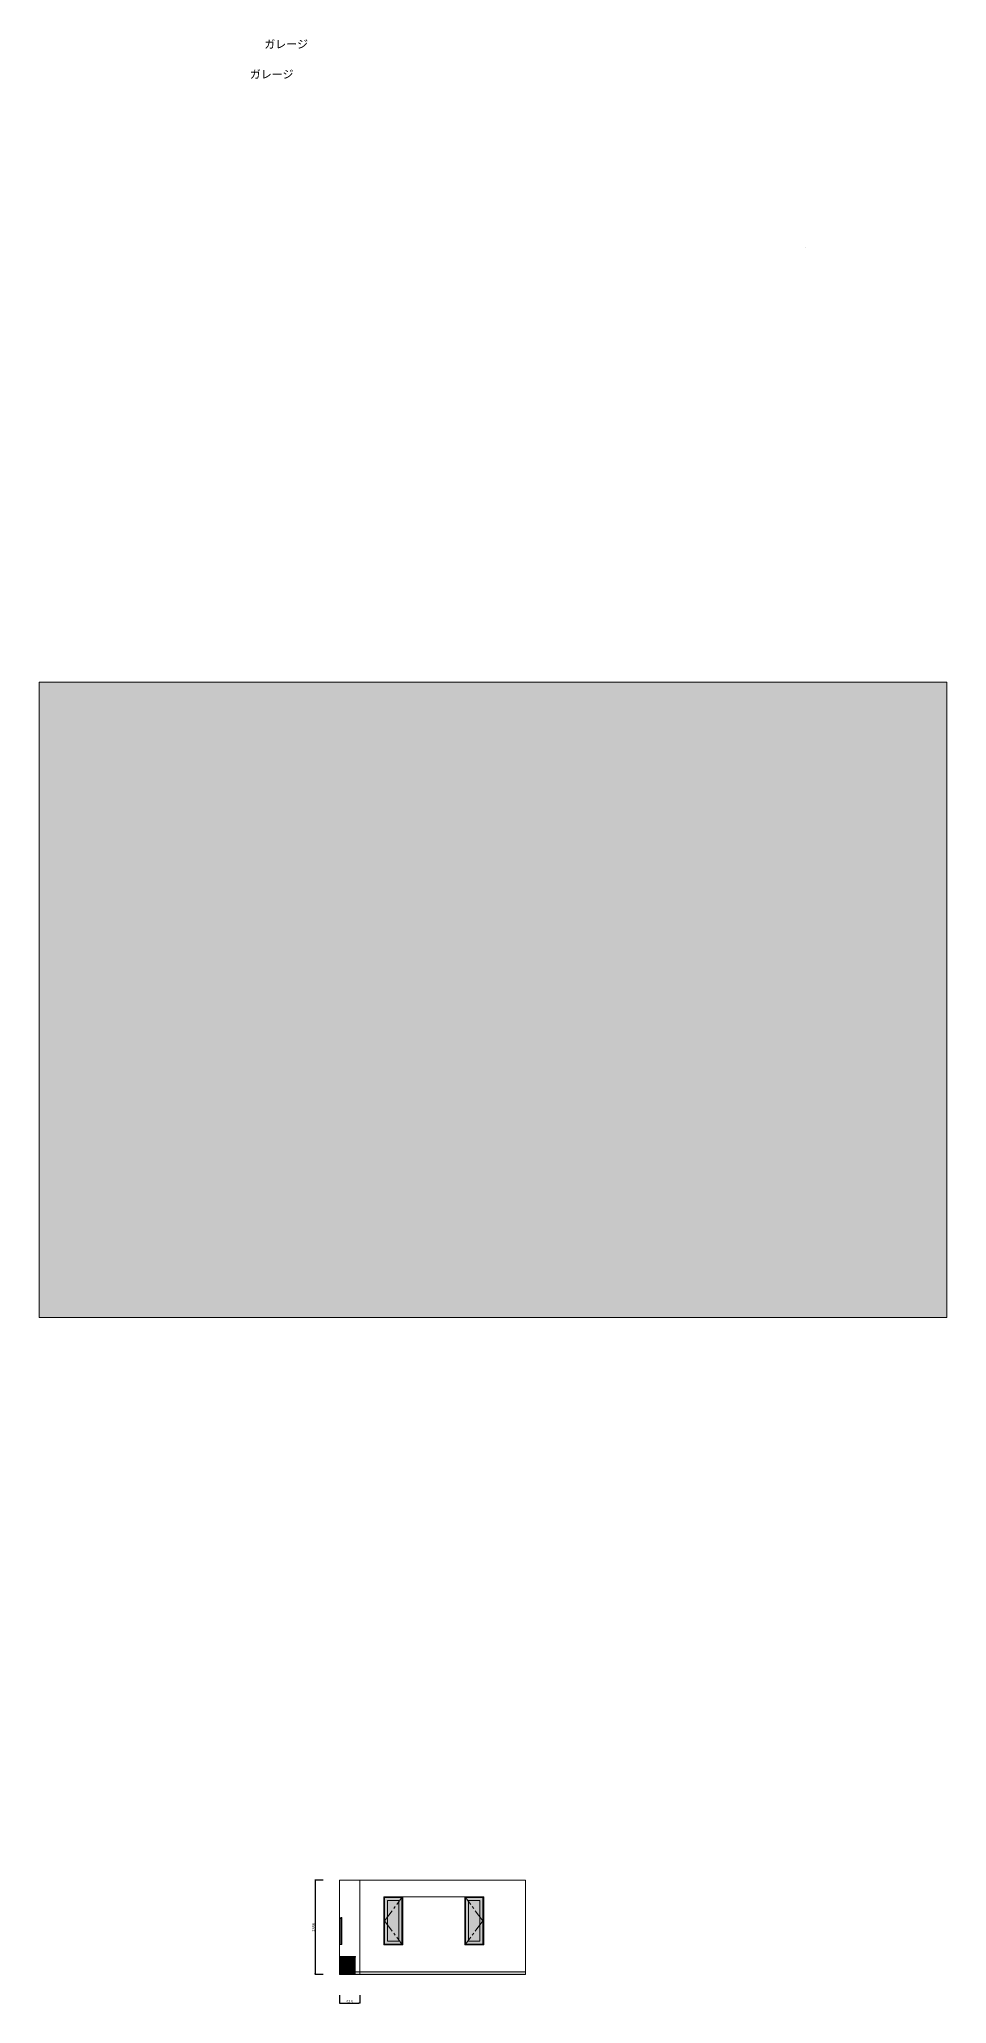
# Model space of a CAD drawing. Header units: millimetres. Extents: x -63086 to 83971, y -129912 to 13382.
# Drawn here: x -19141 to 3541, y -43887 to 5203 of the extents above; entities that cross this region are included whole.
import ezdxf

# ---------------------------------------------------------------- set-up
doc = ezdxf.new("R2010")
doc.units = ezdxf.units.MM
doc.linetypes.add('CENTER', pattern=[50.8, 31.75, -6.35, 6.35, -6.35])
doc.layers.get('0').update_dxf_attribs({"lineweight": 0})
for name, color, linetype, lineweight in [('004建具', 7, 'Continuous', 9), ('093手すり', 7, 'Continuous', 5), ('097家具', 7, 'Continuous', 0), ('展開', 7, 'Continuous', 9), ('展開建具用', 250, 'Continuous', 9)]:
    doc.layers.add(name, color=color, linetype=linetype, lineweight=lineweight)
doc.layers.add('文字', color=7, linetype='Continuous')
doc.styles.get("Standard").update_dxf_attribs({"font": 'MS Mincho.ttf'})
doc.styles.add('小岩', font='MS Mincho.ttf', dxfattribs={"height": 150})
doc.dimstyles.new('寸法', dxfattribs={"dimtxt": 70, "dimasz": 25, "dimexe": 1.5, "dimexo": 200, "dimtad": 1, "dimdec": 0, "dimtxsty": 'Standard', "dimblk": 'DOT', "dimcen": 2.5, "dimadec": 0, "dimazin": 0, "dimtfac": 1, "dimtdec": 0, "dimtmove": 0, "dimatfit": 3, "dimfxl": 200, "dimfxlon": 1, "dimarcsym": 0})

# ---------------------------------------------------------------- blocks, each defined once
blk = doc.blocks.new('_Dot')
at = {"color": 0, "linetype": 'ByBlock', "lineweight": -2}
blk.add_line((-0.5, 0), (-1, 0), dxfattribs=at)
at = {"color": 0, "linetype": 'ByBlock', "const_width": 0.5}
blk.add_lwpolyline([(-0.25, 0, 1), (0.25, 0, 1)], format="xyb", close=True, dxfattribs=at)
blk = doc.blocks.new('*D489')
at = {"layer": 'Defpoints', "color": 0, "ltscale": 10, "transparency": 16777216}
for p in [(-11641, -43153), (-11126, -43153), (-11126, -43874)]:
    blk.add_point(p, dxfattribs=at)
at = {"layer": '展開', "color": 0, "lineweight": -2, "ltscale": 10, "transparency": 16777216}
for p, q in [((-11641, -43674), (-11641, -43876)), ((-11126, -43674), (-11126, -43876)), ((-11616, -43874), (-11151, -43874))]:
    blk.add_line(p, q, dxfattribs=at)
at = {"layer": '展開', "color": 0, "lineweight": -2, "ltscale": 10, "transparency": 16777216, "xscale": 25, "yscale": 25, "zscale": 25, "rotation": 180}
blk.add_blockref('_Dot', (-11641, -43874), dxfattribs=at)
at = {"layer": '展開', "color": 0, "lineweight": -2, "ltscale": 10, "transparency": 16777216, "xscale": 25, "yscale": 25, "zscale": 25}
blk.add_blockref('_Dot', (-11126, -43874), dxfattribs=at)
at = {"layer": '展開', "color": 0, "ltscale": 10, "transparency": 16777216, "insert": (-11383, -43839), "char_height": 70, "attachment_point": 5}
blk.add_mtext('515', dxfattribs=at)
blk = doc.blocks.new('*D490')
at = {"layer": 'Defpoints', "color": 0, "ltscale": 10, "transparency": 16777216}
for p in [(-11641, -40803), (-12249, -43153), (-11641, -43153)]:
    blk.add_point(p, dxfattribs=at)
at = {"layer": '展開', "color": 0, "lineweight": -2, "ltscale": 10, "transparency": 16777216}
for p, q in [((-12049, -40803), (-12250, -40803)), ((-12249, -40828), (-12249, -43128)), ((-12049, -43153), (-12250, -43153))]:
    blk.add_line(p, q, dxfattribs=at)
at = {"layer": '展開', "color": 0, "lineweight": -2, "ltscale": 10, "transparency": 16777216, "xscale": 25, "yscale": 25, "zscale": 25}
for p, rotation in [((-12249, -40803), 90), ((-12249, -43153), 270)]:
    blk.add_blockref('_Dot', p, dxfattribs=dict(at, rotation=rotation))
at = {"layer": '展開', "color": 0, "ltscale": 10, "transparency": 16777216, "insert": (-12284, -41978), "char_height": 70, "attachment_point": 5, "rotation": 90}
blk.add_mtext('2350', dxfattribs=at)

msp = doc.modelspace()

# ---------------------------------------------------------------- hatches: boundary and pattern name
at = {"ltscale": 10, "true_color": 0xfeeab9, "transparency": 33554480}
h = msp.add_hatch(color=254, dxfattribs=at)
h.dxf.hatch_style = 1
h.paths.add_polyline_path([(3540.6603, -10862.683), (-19141.0118, -10862.683), (-19141.0118, -26735.199), (3540.6603, -26735.199)])
at = {"ltscale": 10, "true_color": 0x9c5e31, "transparency": 33554541}
h = msp.add_hatch(dxfattribs=at)
h.set_pattern_fill('AR-RROOF', color=25, scale=1.4)
h.set_pattern_definition([(0, (-35821.615, 0), (78.232, 35.56), [533.4, -71.12, 177.8, -35.56]), (0, (-35774.32, 17.78), (-35.56, 47.2948), [106.68, -11.7348, 213.36, -26.67]), (0, (-35803.835, 30.226), (184.912, 23.8252), [284.48, -49.784, 142.24, -35.56])])
h.paths.add_polyline_path([(-11240.8616, -42702.9228), (-11640.8616, -42702.9228), (-11640.8616, -42722.9228), (-11240.8616, -42722.9228)])
h.paths.add_polyline_path([(-11245.8616, -42722.9228), (-11640.8616, -42722.9228), (-11640.8616, -43152.9228), (-11245.8616, -43152.9228)])
at = {"layer": '展開', "ltscale": 10, "true_color": 0xffffff}
h = msp.add_hatch(color=7, dxfattribs=at)
h.dxf.hatch_style = 1
h.paths.add_polyline_path([(-10056.4794, -41215.8702), (-10076.4794, -41215.8702), (-10531.4794, -41215.8702), (-10531.4794, -42415.8702), (-10056.4794, -42415.8702)])
h.paths.add_polyline_path([(-10076.4794, -42395.8702), (-10511.4794, -42395.8702), (-10511.4794, -41235.8702), (-10076.4794, -41235.8702)], flags=0)
h.paths.add_polyline_path([(-10076.4794, -42395.8702), (-10511.4794, -42395.8702), (-10511.4794, -41815.8702), (-10436.4794, -41715.8702), (-10436.4794, -41310.8702), (-10151.4794, -41310.8702), (-10151.4794, -41335.8702), (-10076.4794, -41235.8702)], flags=16)
h.paths.add_polyline_path([(-10151.4794, -42320.8702), (-10436.4794, -42320.8702), (-10436.4794, -41310.8702), (-10151.4794, -41310.8702)], flags=0)
h.paths.add_polyline_path([(-10151.4794, -42295.8702), (-10151.4794, -42320.8702), (-10436.4794, -42320.8702), (-10436.4794, -41915.8702)], flags=0)
h = msp.add_hatch(color=7, dxfattribs=at)
h.dxf.hatch_style = 1
h.paths.add_polyline_path([(-8506.4794, -41215.8702), (-8486.4794, -41215.8702), (-8031.4794, -41215.8702), (-8031.4794, -42415.8702), (-8506.4794, -42415.8702)])
h.paths.add_polyline_path([(-8486.4794, -42395.8702), (-8051.4794, -42395.8702), (-8051.4794, -41235.8702), (-8486.4794, -41235.8702)], flags=0)
h.paths.add_polyline_path([(-8486.4794, -42395.8702), (-8051.4794, -42395.8702), (-8051.4794, -41815.8702), (-8126.4794, -41715.8702), (-8126.4794, -41310.8702), (-8411.4794, -41310.8702), (-8411.4794, -41335.8702), (-8486.4794, -41235.8702)], flags=16)
h.paths.add_polyline_path([(-8411.4794, -42320.8702), (-8126.4794, -42320.8702), (-8126.4794, -41310.8702), (-8411.4794, -41310.8702)], flags=0)
h.paths.add_polyline_path([(-8411.4794, -42295.8702), (-8411.4794, -42320.8702), (-8126.4794, -42320.8702), (-8126.4794, -41915.8702)], flags=0)
h = msp.add_hatch(color=7, dxfattribs=at)
h.dxf.hatch_style = 1
h.paths.add_polyline_path([(-10076.4794, -41235.8702), (-10511.4794, -41235.8702), (-10511.4794, -41815.8702), (-10436.4794, -41715.8702), (-10436.4794, -41310.8702), (-10151.4794, -41310.8702), (-10151.4794, -41335.8702)])
h.paths.add_polyline_path([(-10076.4794, -41235.8702), (-10151.4794, -41335.8702), (-10151.4794, -42295.8702), (-10076.4794, -42395.8702)])
h.paths.add_polyline_path([(-10436.4794, -41715.8702), (-10511.4794, -41815.8702), (-10436.4794, -41915.8702)])
h.paths.add_polyline_path([(-10436.4794, -41915.8702), (-10511.4794, -41815.8702), (-10511.4794, -42395.8702), (-10076.4794, -42395.8702), (-10151.4794, -42295.8702), (-10151.4794, -42320.8702), (-10436.4794, -42320.8702)])
at = {"layer": '展開', "ltscale": 10}
h = msp.add_hatch(color=256, dxfattribs=at)
h.dxf.hatch_style = 1
h.set_gradient(color1=(122, 175, 223), name='CYLINDER')
h.paths.add_polyline_path([(-10151.4794, -41335.8702), (-10151.4794, -41310.8702), (-10436.4794, -41310.8702), (-10436.4794, -41715.8702)])
h.paths.add_polyline_path([(-10151.4794, -41335.8702), (-10436.4794, -41715.8702), (-10436.4794, -41915.8702), (-10151.4794, -42295.8702)])
h.paths.add_polyline_path([(-10436.4794, -41915.8702), (-10436.4794, -42320.8702), (-10151.4794, -42320.8702), (-10151.4794, -42295.8702)])
at = {"layer": '展開', "ltscale": 10, "true_color": 0xffffff}
h = msp.add_hatch(color=7, dxfattribs=at)
h.dxf.hatch_style = 1
h.paths.add_polyline_path([(-8486.4794, -41235.8702), (-8051.4794, -41235.8702), (-8051.4794, -41815.8702), (-8126.4794, -41715.8702), (-8126.4794, -41310.8702), (-8411.4794, -41310.8702), (-8411.4794, -41335.8702)])
h.paths.add_polyline_path([(-8486.4794, -41235.8702), (-8411.4794, -41335.8702), (-8411.4794, -42295.8702), (-8486.4794, -42395.8702)])
h.paths.add_polyline_path([(-8126.4794, -41715.8702), (-8051.4794, -41815.8702), (-8126.4794, -41915.8702)])
h.paths.add_polyline_path([(-8126.4794, -41915.8702), (-8051.4794, -41815.8702), (-8051.4794, -42395.8702), (-8486.4794, -42395.8702), (-8411.4794, -42295.8702), (-8411.4794, -42320.8702), (-8126.4794, -42320.8702)])
at = {"layer": '展開', "ltscale": 10}
h = msp.add_hatch(color=256, dxfattribs=at)
h.dxf.hatch_style = 1
h.set_gradient(color1=(122, 175, 223), name='CYLINDER')
h.paths.add_polyline_path([(-8411.4794, -41335.8702), (-8411.4794, -41310.8702), (-8126.4794, -41310.8702), (-8126.4794, -41715.8702)])
h.paths.add_polyline_path([(-8411.4794, -41335.8702), (-8126.4794, -41715.8702), (-8126.4794, -41915.8702), (-8411.4794, -42295.8702)])
h.paths.add_polyline_path([(-8126.4794, -41915.8702), (-8126.4794, -42320.8702), (-8411.4794, -42320.8702), (-8411.4794, -42295.8702)])
at = {"layer": '展開', "ltscale": 10, "true_color": 0x3d3d3e, "transparency": 33554633}
h = msp.add_hatch(color=250, dxfattribs=at)
h.dxf.hatch_style = 1
h.paths.add_polyline_path([(-11596.2765, -41730.6859), (-11629.2765, -41766.8662), (-11629.2765, -42403.6859), (-11596.2765, -42403.6859)])
h.paths.add_polyline_path([(-11580.2765, -41730.6859), (-11596.2765, -41730.6859), (-11596.2765, -42403.6859), (-11580.2765, -42403.6859)])
h.paths.add_polyline_path([(-11629.2765, -41839.6937), (-11640.8616, -41839.6937), (-11640.8616, -42258.017), (-11629.2765, -42258.017)])
at = {"layer": '展開', "ltscale": 10, "true_color": 0xf0c089, "transparency": 33554607}
h = msp.add_hatch(color=31, dxfattribs=at)
h.dxf.hatch_style = 1
h.paths.add_polyline_path([(-11245.8616, -42722.9228), (-11640.8616, -42722.9228), (-11640.8616, -43152.9228), (-11245.8616, -43152.9228)])
h.paths.add_polyline_path([(-11240.8616, -42702.9228), (-11640.8616, -42702.9228), (-11640.8616, -42722.9228), (-11245.8616, -42722.9228), (-11240.8616, -42722.9228)])
at = {"layer": '展開', "ltscale": 10, "true_color": 0xffffff}
h = msp.add_hatch(color=7, dxfattribs=at)
h.dxf.hatch_style = 1
h.paths.add_polyline_path([(-11125.8616, -43092.9228), (-11245.8616, -43092.9228), (-11245.8616, -43152.9228), (-11240.8616, -43152.9228), (-11125.8616, -43152.9228)])
h.paths.add_polyline_path([(-6986.2116, -43092.9228), (-11125.8616, -43092.9228), (-11125.8616, -43152.9228), (-6986.2116, -43152.9228)])

# ---------------------------------------------------------------- linework, layer by layer
at = {"layer": '004建具', "linetype": 'CENTER', "ltscale": 10}
for p, q in [((-10511.4794, -41815.8702), (-10076.4794, -41235.8702)), ((-8051.4794, -41815.8702), (-8486.4794, -41235.8702)), ((-10511.4794, -41815.8702), (-10076.4794, -42395.8702)), ((-8051.4794, -41815.8702), (-8486.4794, -42395.8702))]:
    msp.add_line(p, q, dxfattribs=at)
at = {"layer": '093手すり'}
msp.add_open_spline([(0, 0), (0.3333, 0), (0.6667, 0), (1, 0)], degree=3, dxfattribs=at)
at = {"layer": '097家具'}
msp.add_open_spline([(0, 0), (0.3333, 0), (0.6667, 0), (1, 0)], degree=3, dxfattribs=at)
at = {"layer": '展開', "ltscale": 10}
for p, q in [((-11640.8616, -40802.9228), (-6986.2116, -40802.9228)), ((-11640.8616, -40802.9228), (-11125.8616, -40802.9228)), ((-11640.8616, -40802.9228), (-11640.8616, -43152.9228)), ((-11125.8616, -40802.9228), (-11125.8616, -43152.9228)), ((-10531.4794, -41215.8702), (-10531.4794, -42415.8702)), ((-10056.4794, -41215.8702), (-10531.4794, -41215.8702)), ((-10531.4794, -41215.8702), (-10056.4794, -41215.8702)), ((-10531.4794, -42415.8702), (-10531.4794, -41215.8702)), ((-10531.4794, -41215.8702), (-10056.4794, -41215.8702)), ((-10531.4794, -41215.8702), (-10531.4794, -42415.8702)), ((-10531.4794, -41215.8702), (-10056.4794, -41215.8702)), ((-10076.4794, -41215.8702), (-10056.4794, -41215.8702)), ((-10056.4794, -42415.8702), (-10056.4794, -41215.8702)), ((-10056.4794, -41215.8702), (-10056.4794, -42415.8702)), ((-10056.4794, -41215.8702), (-9281.4794, -41215.8702)), ((-8506.4794, -41215.8702), (-9281.4794, -41215.8702)), ((-8506.4794, -42415.8702), (-8506.4794, -41215.8702)), ((-8506.4794, -41215.8702), (-8031.4794, -41215.8702)), ((-8031.4794, -41215.8702), (-8506.4794, -41215.8702)), ((-8031.4794, -41215.8702), (-8506.4794, -41215.8702)), ((-8031.4794, -41215.8702), (-8506.4794, -41215.8702)), ((-8486.4794, -41215.8702), (-8506.4794, -41215.8702)), ((-8506.4794, -41215.8702), (-8506.4794, -42415.8702)), ((-8031.4794, -41215.8702), (-8031.4794, -42415.8702)), ((-8031.4794, -42415.8702), (-8031.4794, -41215.8702)), ((-8031.4794, -41215.8702), (-8031.4794, -42415.8702)), ((-6986.2116, -43152.9228), (-6986.2116, -40802.9228)), ((-10531.4794, -42395.8702), (-10531.4794, -41235.8702)), ((-10511.4794, -41235.8702), (-10511.4794, -42395.8702)), ((-10076.4794, -41235.8702), (-10511.4794, -41235.8702)), ((-10511.4794, -41235.8702), (-10076.4794, -41235.8702)), ((-10511.4794, -42395.8702), (-10511.4794, -41235.8702)), ((-10511.4794, -42395.8702), (-10511.4794, -41235.8702)), ((-10511.4794, -41235.8702), (-10076.4794, -41235.8702)), ((-10511.4794, -42395.8702), (-10511.4794, -41235.8702)), ((-10436.4794, -41310.8702), (-10436.4794, -42320.8702)), ((-10151.4794, -41310.8702), (-10436.4794, -41310.8702)), ((-10436.4794, -42320.8702), (-10436.4794, -41310.8702)), ((-10436.4794, -41310.8702), (-10151.4794, -41310.8702)), ((-10436.4794, -42320.8702), (-10436.4794, -41310.8702)), ((-10151.4794, -42320.8702), (-10151.4794, -41310.8702)), ((-10151.4794, -41310.8702), (-10151.4794, -42320.8702)), ((-10151.4794, -41335.8702), (-10151.4794, -42320.8702)), ((-10076.4794, -42395.8702), (-10076.4794, -41235.8702)), ((-10076.4794, -41235.8702), (-10076.4794, -42395.8702)), ((-8486.4794, -42395.8702), (-8486.4794, -41235.8702)), ((-8486.4794, -41235.8702), (-8051.4794, -41235.8702)), ((-8051.4794, -41235.8702), (-8486.4794, -41235.8702)), ((-8486.4794, -41235.8702), (-8486.4794, -42395.8702)), ((-8051.4794, -41235.8702), (-8486.4794, -41235.8702)), ((-8411.4794, -42320.8702), (-8411.4794, -41310.8702)), ((-8411.4794, -41310.8702), (-8126.4794, -41310.8702)), ((-8126.4794, -41310.8702), (-8411.4794, -41310.8702)), ((-8411.4794, -41310.8702), (-8411.4794, -42320.8702)), ((-8411.4794, -41335.8702), (-8411.4794, -42320.8702)), ((-8126.4794, -41310.8702), (-8126.4794, -42320.8702)), ((-8126.4794, -42320.8702), (-8126.4794, -41310.8702)), ((-8126.4794, -42320.8702), (-8126.4794, -41310.8702)), ((-8051.4794, -41235.8702), (-8051.4794, -42395.8702)), ((-8051.4794, -42395.8702), (-8051.4794, -41235.8702)), ((-8051.4794, -42395.8702), (-8051.4794, -41235.8702)), ((-8051.4794, -42395.8702), (-8051.4794, -41235.8702)), ((-8031.4794, -42395.8702), (-8031.4794, -41235.8702)), ((-11629.2765, -41839.6937), (-11640.8616, -41839.6937)), ((-11629.2765, -42258.017), (-11640.8616, -42258.017)), ((-11640.8616, -42702.9228), (-11640.8616, -42400.8665)), ((-11240.8616, -42702.9228), (-11640.8616, -42702.9228)), ((-11240.8616, -42702.9228), (-11240.8616, -42722.9228)), ((-10531.4794, -42415.8702), (-10056.4794, -42415.8702)), ((-10056.4794, -42415.8702), (-10531.4794, -42415.8702)), ((-10056.4794, -42415.8702), (-10531.4794, -42415.8702)), ((-10056.4794, -42415.8702), (-10531.4794, -42415.8702)), ((-10511.4794, -42395.8702), (-10076.4794, -42395.8702)), ((-10076.4794, -42395.8702), (-10511.4794, -42395.8702)), ((-10076.4794, -42395.8702), (-10511.4794, -42395.8702)), ((-10076.4794, -42395.8702), (-10511.4794, -42395.8702)), ((-10436.4794, -42320.8702), (-10151.4794, -42320.8702)), ((-10151.4794, -42320.8702), (-10436.4794, -42320.8702)), ((-10151.4794, -42320.8702), (-10436.4794, -42320.8702)), ((-8031.4794, -42415.8702), (-8506.4794, -42415.8702)), ((-8506.4794, -42415.8702), (-8031.4794, -42415.8702)), ((-8506.4794, -42415.8702), (-8031.4794, -42415.8702)), ((-8506.4794, -42415.8702), (-8031.4794, -42415.8702)), ((-8051.4794, -42395.8702), (-8486.4794, -42395.8702)), ((-8486.4794, -42395.8702), (-8051.4794, -42395.8702)), ((-8486.4794, -42395.8702), (-8051.4794, -42395.8702)), ((-8486.4794, -42395.8702), (-8051.4794, -42395.8702)), ((-8126.4794, -42320.8702), (-8411.4794, -42320.8702)), ((-8411.4794, -42320.8702), (-8126.4794, -42320.8702)), ((-8411.4794, -42320.8702), (-8126.4794, -42320.8702)), ((-11240.8616, -42722.9228), (-11640.8616, -42722.9228)), ((-11640.8616, -43152.9228), (-6986.2116, -43152.9228)), ((-11640.8616, -43152.9228), (-11240.8616, -43152.9228)), ((-11240.8616, -42722.9228), (-11245.8616, -42722.9228)), ((-11245.8616, -42722.9228), (-11245.8616, -43152.9228)), ((-11125.8616, -43092.9228), (-11245.8616, -43092.9228)), ((-11125.8616, -43152.9228), (-11125.8616, -43092.9228)), ((-11125.8616, -43092.9228), (-6986.2116, -43092.9228))]:
    msp.add_line(p, q, dxfattribs=at)
at = {"layer": '展開', "color": 7, "ltscale": 10, "true_color": 0xffffff}
for p, q in [((-10531.4794, -42415.8702), (-10531.4794, -41215.8702)), ((-10531.4794, -41215.8702), (-10076.4794, -41215.8702)), ((-8031.4794, -41215.8702), (-8486.4794, -41215.8702)), ((-8031.4794, -42415.8702), (-8031.4794, -41215.8702)), ((-10076.4794, -41235.8702), (-10076.4794, -42395.8702)), ((-8486.4794, -41235.8702), (-8486.4794, -42395.8702)), ((-10076.4794, -42395.8702), (-10511.4794, -42395.8702)), ((-8486.4794, -42395.8702), (-8051.4794, -42395.8702))]:
    msp.add_line(p, q, dxfattribs=at)
at = {"layer": '展開', "color": 7, "ltscale": 10, "true_color": 0xfffefa}
for p, q in [((-10076.4794, -41235.8702), (-10076.4794, -42395.8702)), ((-8486.4794, -41235.8702), (-8486.4794, -42395.8702))]:
    msp.add_line(p, q, dxfattribs=at)
at = {"layer": '展開', "ltscale": 10}
for points in [[(-10511.4794, -41235.8702), (-10076.4794, -41235.8702), (-10076.4794, -42395.8702), (-10511.4794, -42395.8702)], [(-8051.4794, -41235.8702), (-8486.4794, -41235.8702), (-8486.4794, -42395.8702), (-8051.4794, -42395.8702)]]:
    msp.add_lwpolyline(points, close=True, dxfattribs=at)
at = {"layer": '展開', "color": 250, "ltscale": 10, "true_color": 0x3d3d3e, "transparency": 33554633}
msp.add_lwpolyline([(-11596.2765, -41730.6859), (-11580.2765, -41730.6859), (-11580.2765, -42403.6859), (-11629.2765, -42403.6859), (-11629.2765, -41766.8662), (-11596.2765, -41730.6859), (-11596.2765, -42403.6859), (-11629.2765, -42403.6859), (-11580.2765, -42403.6859)], dxfattribs=at)
at = {"layer": '展開建具用', "ltscale": 10}
msp.add_lwpolyline([(-19141.0118, -10862.683), (3540.6603, -10862.683), (3540.6603, -26735.199), (-19141.0118, -26735.199)], close=True, dxfattribs=at)

# ---------------------------------------------------------------- texts
at = {"layer": '文字', "ltscale": 10, "char_height": 200, "attachment_point": 1, "style": '小岩'}
for insert in [(-13515.5887, 5178.4128), (-13876.8636, 4426.7233)]:
    msp.add_mtext_dynamic_manual_height_columns('ガレージ', width=2456.810386, gutter_width=1000, heights=[0], dxfattribs=dict(at, insert=insert))

# ---------------------------------------------------------------- dimensions: what is measured, and where the dimension line sits
at = {"layer": '展開', "ltscale": 10}
dim = msp.add_linear_dim(base=(-12248.7431, -43152.9228), p1=(-11640.8616, -40802.9228), p2=(-11640.8616, -43152.9228), angle=90, dimstyle='寸法', dxfattribs=at)
dim.commit()
dim.dimension.update_dxf_attribs({"geometry": '*D490', "text_midpoint": (-12284.3681, -41977.9228)})
dim = msp.add_linear_dim(base=(-11125.8616, -43874.3518), p1=(-11640.8616, -43152.9228), p2=(-11125.8616, -43152.9228), dimstyle='寸法', dxfattribs=at)
dim.commit()
dim.dimension.update_dxf_attribs({"geometry": '*D489', "text_midpoint": (-11383.3616, -43838.7268)})

doc.saveas('drawing.dxf')
